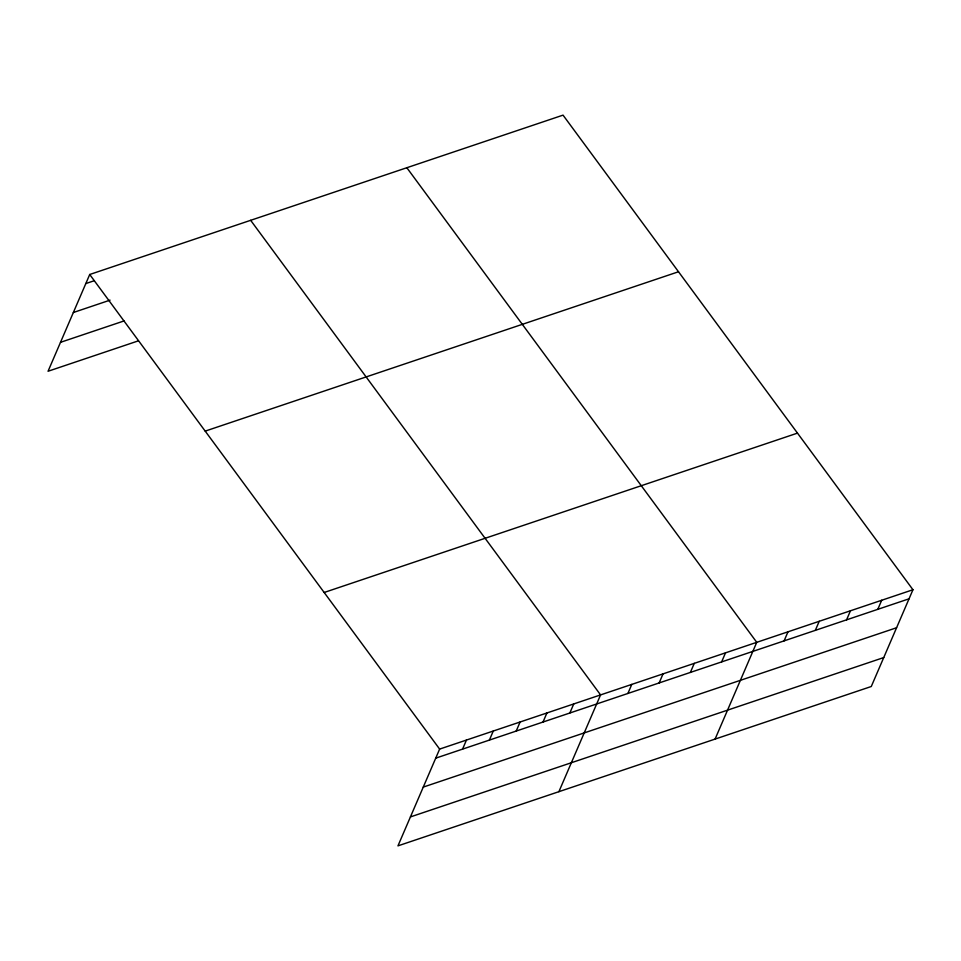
<?xml version="1.0" encoding="UTF-8"?>
<svg xmlns="http://www.w3.org/2000/svg" width="961" height="961" viewBox="0 0 961 961"><rect width="100%" height="100%" fill="white"/><g stroke="black" fill="none" stroke-linecap="round" stroke-linejoin="round"><path stroke-width="1.44" d="M912.95 589.742L439.633 749.087L397.962 845.86L871.279 686.502L912.95 589.742L563.038 115.14L89.721 274.498L48.05 371.258L138.396 340.843M462.553 749.136L466.457 740.066M489.377 740.102L493.281 731.033M516.201 731.069L520.105 721.999M543.013 722.035L546.917 712.978M569.837 713.014L573.741 703.945M558.894 791.684L600.565 694.911L250.653 220.309M627.893 693.458L631.797 684.4M659.138 682.947L663.042 673.877M690.37 672.424L694.274 663.366M721.615 661.913L725.519 652.843M715.08 739.093L756.751 642.32L406.839 167.731M784.092 640.879L787.996 631.809M815.324 630.356L819.228 621.287M846.569 619.845L850.473 610.776M877.801 609.322L881.705 600.253M85.817 283.567L94.286 280.708M73.36 312.505L110.059 300.144M60.519 342.32L124.041 320.938M205.198 431.117L678.502 271.759M324.169 592.481L797.474 433.123M435.729 758.157L909.046 598.811M423.272 787.095L896.577 627.749M410.431 816.922L883.736 657.564M89.721 274.498L439.633 749.087"/></g></svg>
